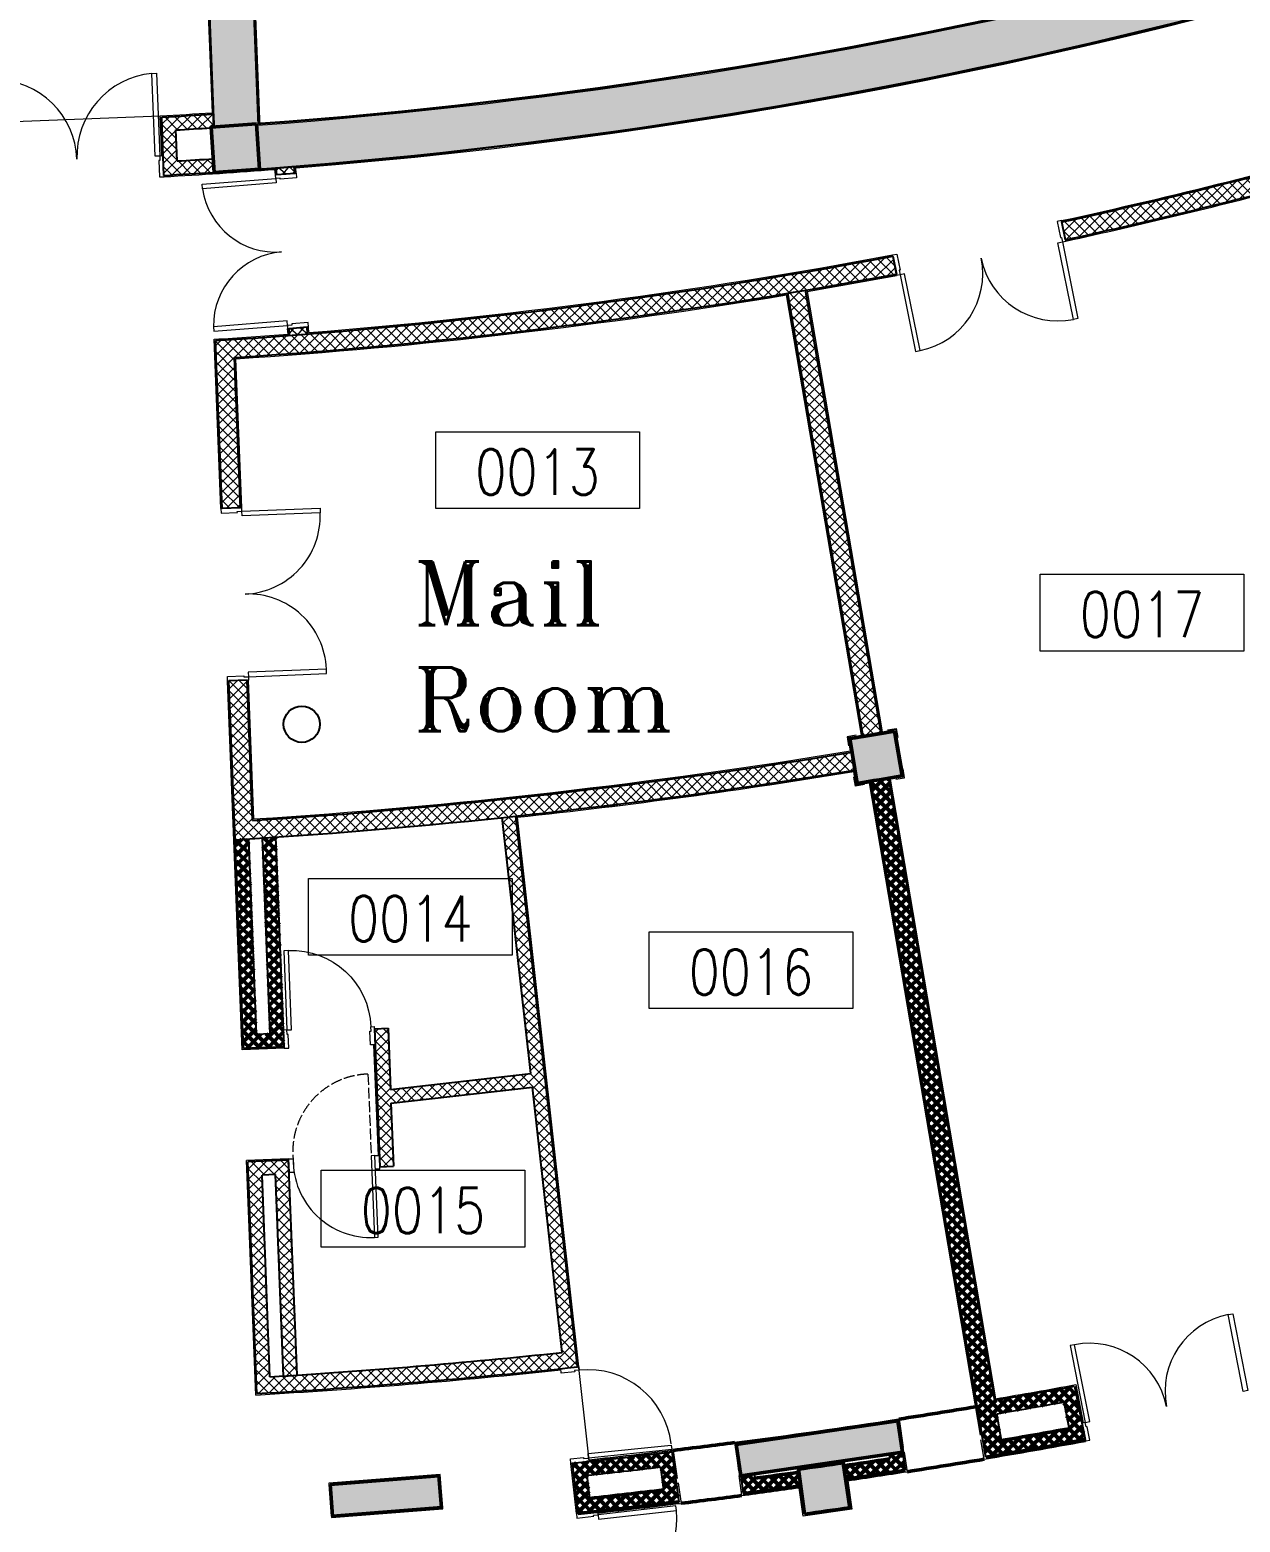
# Model space of a CAD drawing. Header units: inches. Extents: x 228171 to 360635, y 96017 to 200731.
# Drawn here: x 247543 to 260867, y 112272 to 128706 of the extents above; entities that cross this region are included whole.
import ezdxf
from ezdxf.enums import TextEntityAlignment as Align

# ---------------------------------------------------------------- set-up
doc = ezdxf.new("R2010")
doc.units = ezdxf.units.IN
doc.header["$MEASUREMENT"] = 0
doc.linetypes.add('Lower Floor$0$YRM-DASHED', pattern=[15, 12, -3])
for name, color, linetype, lineweight in [('COLUMN - Lower Floor$0$A-G250-M-Walls-Concrete', 251, 'Continuous', 30), ('COLUMN - Lower Floor$0$A-G26-M-Columns-Concrete', 251, 'Continuous', 50), ('COLUMN - Lower Floor$0$A-G262-H-Columns', 251, 'Continuous', 9), ('Lower Floor$0$A-G250-G-Walls-Low-Level', 251, 'Continuous', 15), ('Lower Floor$0$A-G250-M-Walls-Blockwork', 251, 'Continuous', 25), ('Lower Floor$0$A-G252-H-Internal-Walls', 251, 'Continuous', 9), ('Lower Floor$0$A-G312-M-Wall-Finish-Plaster', 7, 'Continuous', 15), ('Lower Floor$0$A-G322-M-Door', 251, 'Continuous', 15), ('Lower Floor$0$A-G331-M-Floor-Finish-Raised-Floor', 251, 'Continuous', 5), ('Lower Floor$0$A-G331-M-Floor-Finish-Screed', 251, 'Continuous', 5), ('Lower Floor$0$Z-Z001-S-Room-Name-Identification-250', 7, 'Continuous', 25)]:
    doc.layers.add(name, color=color, linetype=linetype, lineweight=lineweight)
doc.layers.add('Z-Z020-A-Xref', color=7, linetype='Continuous')
doc.styles.add('Lower Floor$0$Tag-RomanS', font='romans.shx', dxfattribs={"width": 0.8})
doc.styles.add('style1', font='romant.shx')
pattern_1 = [(45, (189220.6348981593, 257263.1440931406), (-56.1266007566822, 56.12660075668221), []), (135, (189220.6348981593, 257263.1440931406), (-56.12660075668221, -56.1266007566822), [])]
pattern_2 = [(139.7571235840375, (250604.2178112001, 125357.1162238646), (-51.27855838052901, -60.58795322021266), []), (229.7571235840375, (250604.2178112001, 125357.1162238646), (60.58795322021266, -51.27855838052901), [])]

# ---------------------------------------------------------------- blocks, each defined once
blk = doc.blocks.new('COLUMN - Lower Floor')
at = {"layer": 'COLUMN - Lower Floor$0$A-G262-H-Columns'}
h = blk.add_hatch(color=256, dxfattribs=at)
edge = h.paths.add_edge_path()
edge.add_line((106571.4027449501, -125799.3185053534), (106234.0683205308, -125430.2583901323))
edge.add_arc((102341.0462987949, -121096.8717561632), 5825.277691336474, 311.9358469682542, 312.9210573471135)
edge.add_line((106308.0024286237, -125362.6799146715), (96627.08900819754, -114771.3380799699))
edge.add_arc((56495.3209119322, -70488.6315864771), 59762.16951317318, 273.69945726336533, 312.18484493445754, ccw=False)
edge.add_line((60351.34673700081, -130126.2704545414), (60317.03077675416, -129627.4494296513))
edge.add_arc((60383.57363976126, -130250.0620803192), 626.1584986158333, 93.14673319082681, 96.10043358758338, ccw=False)
edge.add_line((60349.20176513685, -129624.8476853924), (59990.61784737064, -120498.2998416004))
edge.add_arc((56500.0000001071, -70500.00000211783), 50119.99999794934, 273.9936094258472, 274.5655538404867)
edge.add_line((60489.53433304247, -120460.9649207498), (60846.28680035006, -129540.921543872))
edge.add_line((60846.28680035006, -129540.921543872), (60848.22570328874, -129590.2699189861))
edge.add_line((60848.22570328874, -129590.2699189861), (60865.68262515709, -129588.9564758671))
edge.add_arc((56510.70640131131, -70524.85277099216), 59224.43891140279, 274.2169614198618, 312.4371350071279)
edge.add_arc((46192.77479933143, -59289.52994008036), 74478.66135809133, 312.4628601116419, 312.7308167146163)
edge.add_line((96730.63152723186, -113997.8111691909), (97070.11628814542, -114364.8659122147))
edge.add_arc((25113.18461643915, -36539.56229705857), 105993.2917613084, 312.70160766514755, 312.75633564998884, ccw=False)
edge.add_line((96995.74602546776, -114433.5624747043), (106677.3316523645, -125025.6397326253))
edge.add_arc((56499.9999999864, -70500.00000007491), 74099.9999999772, 312.6218763195522, 314.9619633340324)
edge.add_line((108861.8166622479, -122931.3852175602), (109231.813393814, -123268.511976396))
edge.add_arc((56500.00000002368, -70500.00000011356), 74599.99999992352, 312.1596275781986, 314.98006950406335, ccw=False)
edge.add_line((106571.4027449501, -125799.3185053534), (106571.4027449499, -125799.3185053533))
edge.add_line((106571.4027449499, -125799.3185053533), (106571.4027449501, -125799.3185053534))
for points in [[(60815.8518016442, -129593.1334694047), (60317.03077675416, -129627.4494296513), (60351.34673700081, -130126.2704545414), (60850.16776189085, -130091.9544942947)], [(66097.79471531732, -144135.6234814198), (66148.4010403703, -144481.9455856301), (67929.48614773742, -144221.6844853575), (67878.87982268442, -143875.3623811472)], [(61629.07783231216, -144575.0636894658), (61656.07515993267, -144924.0209136371), (62852.49992852005, -144831.4586475097), (62825.50260089954, -144482.5014233383)]]:
    blk.add_hatch(color=256, dxfattribs=at).paths.add_polyline_path(points)
h = blk.add_hatch(color=256, dxfattribs=at)
edge = h.paths.add_edge_path()
edge.add_line((67840.95586040628, -136279.5316106324), (67925.90687729612, -136772.2620894232))
edge.add_arc((56499.99510554934, -70500.01269166489), 67250.00000040456, 279.3529402721285, 279.782123144529, ccw=False)
edge.add_line((67429.16846337271, -136855.9895872623), (67347.91066889116, -136362.636599194))
edge.add_arc((56499.99510530059, -70500.01269026076), 66750.00000183053, 279.3529402721432, 279.7821231445346)
h = blk.add_hatch(color=256, dxfattribs=at)
edge = h.paths.add_edge_path()
edge.add_line((66851.46433423061, -144903.3707982723), (66782.5622012039, -144408.1410575748))
edge.add_arc((56500.00000033317, -70500.00000254197), 74619.99999748995, 277.9205044496069, 278.3044216691076)
edge.add_line((67277.55799522772, -144337.5828671786), (67349.77025922833, -144832.3407766093))
edge.add_arc((56499.99999989989, -70499.99999956558), 75120.00000049768, 277.92050647299794, 278.3044185716512, ccw=False)
at = {"layer": 'COLUMN - Lower Floor$0$A-G250-M-Walls-Concrete'}
blk.add_lwpolyline([(106571.4027449501, -125799.3185053534), (106234.0683205308, -125430.2583901323, 0.004298817714164418), (106308.0024286237, -125362.6799146715), (96627.08900819754, -114771.3380799699, -0.1695205963096173), (60351.34673700081, -130126.2704545414), (60317.03077675416, -129627.4494296513, -0.0128886628671375), (60349.20176513685, -129624.8476853924), (59990.61784737064, -120498.2998416004, 0.002495583474221951), (60489.53433304247, -120460.9649207498), (60846.28680035006, -129540.921543872), (60848.22570328874, -129590.2699189861), (60865.68262515709, -129588.9564758671, 0.1683303593735006), (96474.22419993022, -114233.5636823191, 0.001169181776341897), (96730.63152723186, -113997.8111691909), (97070.11628814542, -114364.8659122147, -0.0002387958866543937), (96995.74602546776, -114433.5624747043), (106677.3316523645, -125025.6397326253, 0.01021091064662063), (108861.8166622479, -122931.3852175602), (109231.813393814, -123268.511976396, -0.0123071208023742), (106571.4027449501, -125799.3185053534), (106571.4027449499, -125799.3185053533)], format="xyb", close=True, dxfattribs=at)
at = {"layer": 'COLUMN - Lower Floor$0$A-G26-M-Columns-Concrete'}
for points in [[(60815.8518016442, -129593.1334694047), (60317.03077675416, -129627.4494296513), (60351.34673700081, -130126.2704545414), (60850.16776189085, -130091.9544942947)], [(66097.79471531732, -144135.6234814198), (66148.4010403703, -144481.9455856301), (67929.48614773742, -144221.6844853575), (67878.87982268442, -143875.3623811472)], [(61629.07783231216, -144575.0636894658), (61656.07515993267, -144924.0209136371), (62852.49992852005, -144831.4586475097), (62825.50260089954, -144482.5014233383)]]:
    blk.add_lwpolyline(points, close=True, dxfattribs=at)
for points in [[(67840.95586040628, -136279.5316106324), (67925.90687729612, -136772.2620894232, -0.001872665743203786), (67429.16846337271, -136855.9895872623), (67347.91066889116, -136362.636599194, 0.00187266574316401)], [(66851.46433423061, -144903.3707982723), (66782.5622012039, -144408.1410575748, 0.001675156450757713), (67277.55799522772, -144337.5828671786), (67349.77025922833, -144832.3407766093, -0.001675134106782758), (66851.46433423061, -144903.3707982723)]]:
    blk.add_lwpolyline(points, format="xyb", close=True, dxfattribs=at)
blk = doc.blocks.new('Lower Floor$0$wc04a')
at = {"layer": 'Lower Floor$0$A-G322-M-Door', "linetype": 'Lower Floor$0$YRM-DASHED', "ltscale": 10}
blk.add_line((67209.99970950522, -41065.24973039499, -5.483512693073795e-09), (68109.99970720151, -41065.24973578751, -1.952905290766751e-09), dxfattribs=at)
at = {"layer": 'Lower Floor$0$A-G322-M-Door'}
for p, q in [((68109.99970943035, -41025.00030174047, 1.367513540865698e-09), (68109.99970943721, -40975.00015096103, -3.088422775261136e-09)), ((68259.99970943779, -40975.00015096275, -3.080686771555891e-09), (68109.99971167168, -40975.00015090565, -1.315628565007257e-08)), ((68259.99970943779, -40975.00015096275, -3.080686771555891e-09), (68259.99970944317, -41025.00015096275, -3.080686771555764e-09)), ((68109.99970943037, -41925.00015104422, -2.03616184691354e-08), (68259.99970943038, -41925.00015104422, -2.035805345944693e-08)), ((68109.99970943577, -41975.00015104422, -1.909200968415196e-08), (68109.99970943037, -41925.00015116063, -2.036161846913329e-08)), ((68109.99970943577, -41975.00015104422, -1.909200968415196e-08), (68259.99970943577, -41975.00015104422, -2.03580534594468e-08)), ((68259.99970943038, -41925.00015104422, -2.035805345944693e-08), (68259.99970943577, -41975.00015104422, -2.03580534594468e-08))]:
    blk.add_line(p, q, dxfattribs=at)
blk.add_lwpolyline([(68109.99970941339, -41025.00015096273), (68109.99970941339, -41065.00015094178), (69009.99970940757, -41065.00015094178), (69009.99970940757, -41025.00015096273)], close=True, dxfattribs=at)
at = {"layer": 'Lower Floor$0$A-G322-M-Door', "linetype": 'Lower Floor$0$YRM-DASHED', "ltscale": 10}
blk.add_arc((68062.56683279375, -41073.95856008143, -5.483512693073795e-09), 852.6116017431115, 179.4147536093943, 273.1891511886437, dxfattribs=at)
at = {"layer": 'Lower Floor$0$A-G322-M-Door'}
blk.add_arc((68157.43258610019, -41073.70897551998, -3.530607402307044e-09), 852.6116017431115, 266.810848467313, 0.5852460472075166, dxfattribs=at)
blk = doc.blocks.new('Lower Floor$0$d03-1900')
at = {"layer": 'Lower Floor$0$A-G322-M-Door'}
for points in [[(-1861.643227200431, 214.9156569980187), (-1861.676579427964, 1076.328078806648), (-1811.676579429128, 1076.32842217305), (-1811.643227201566, 214.9160003644502)], [(-38.81838230314315, 214.9219159665008), (-38.79094567766879, 1076.334337983855), (-88.79094567766879, 1076.334337983833), (-88.81838230317226, 214.9219159665008)], [(-1849.743296457222, 164.8917463194593), (-1861.743272435502, 164.9157571758406), (-1861.643227200519, 214.915657085272), (-1899.643151131633, 214.9916914638525), (-1900.057156325696, -15.00831027895765), (-1850.057256416301, -15.10835551394121)], [(-50.71796960284701, 164.8979235018996), (-38.71799378970172, 164.9220167451131), (-38.81838230314315, 214.9219159664935), (-0.8184588949370664, 214.9982112367143), (-0.4029294333595317, -15.00000138321775), (-50.40282865474001, -15.10038989663008)]]:
    blk.add_lwpolyline(points, close=True, dxfattribs=at)
for centre, start, end in [((-1811.643227201566, 214.9160003644502), 0.0001967343776190539, 90.00221838241048), ((-88.81838230317226, 214.9219159665008), 89.99817508717878, 180.0001967343776)]:
    blk.add_arc(centre, 861.412422454267, start, end, dxfattribs=at)
blk = doc.blocks.new('Lower Floor$0$tag-roomname')
at = {"linetype": 'Continuous', "lineweight": 15}
blk.add_lwpolyline([(-4.480379180775458, 3.381071274340343), (4.480379180775799, 3.381071274340343), (4.480379180775799, -4.547473508864641e-13), (-4.480379180775458, -4.547473508864641e-13)], close=True, dxfattribs=at)
at = {"lineweight": 25, "ltscale": 0.01, "style": 'Lower Floor$0$Tag-RomanS', "width": 0.8}
blk.add_attdef('ROOM_NO_2', text='', height=2, dxfattribs=at).set_placement((-6.622258297284134e-12, 1.611682818592612), align=Align.MIDDLE_CENTER)
at = {"linetype": 'ByBlock', "lineweight": 35, "ltscale": 0.01, "style": 'Lower Floor$0$Tag-RomanS', "width": 0.8, "flags": 1}
for tag, p in [('ROOM_NAME_1', (-5.911715561524034e-12, -2.2875250534305)), ('ROOM_NAME_2', (-5.911715561524034e-12, -5.744039249906791))]:
    blk.add_attdef(tag, text='', height=2.499999, dxfattribs=at).set_placement(p, align=Align.MIDDLE_CENTER)
blk = doc.blocks.new('Lower Floor$0$Door6-wc areas')
at = {"layer": 'Lower Floor$0$A-G322-M-Door'}
for points in [[(912.0000000000582, 974.0000000000582), (962.0000000000509, 974.0000000000291), (962.0000000000582, 100), (912.0000000000582, 99.9999999999709)], [(50.00000000001455, 49.9999999999709), (38.00000000002183, 49.9999999999709), (37.99999999999272, 99.9999999999709), (7.275957614183426e-12, 99.99999999994179), (8.003553375601768e-11, -100), (50.00000000008731, -99.9999999999709)], [(950.0000000000437, 50.0000000000291), (962.0000000000437, 50.0000000000291), (962.0000000000582, 100), (1000.000000000044, 100), (1000, -99.9999999999709), (949.9999999999854, -99.99999999991269)]]:
    blk.add_lwpolyline(points, close=True, dxfattribs=at)
blk.add_arc((912.0000000000582, 99.99999999994179), 874.000000000078, 90, 180, dxfattribs=at)
blk = doc.blocks.new('Lower Floor$0$d1900-230')
at = {"layer": 'Lower Floor$0$A-G322-M-Door'}
for points in [[(88, 230), (88.15891925520555, 1141.91894414062), (38.15891925520555, 1141.91894414062), (38, 230)], [(1811.999999999993, 230), (1811.841080744787, 1141.91894414062), (1861.841080744787, 1141.91894414062), (1861.999999999993, 230)]]:
    blk.add_lwpolyline(points, close=True, dxfattribs=at)
for points in [[(50, 180), (50, 0), (0, 0), (0, 230), (38, 230), (38, 180), (50, 180)], [(1850, 180), (1850, 0), (1900, 0), (1900, 230), (1862, 230), (1862, 180), (1850, 180)]]:
    blk.add_lwpolyline(points, dxfattribs=at)
for centre, start, end in [((37.67207797850278, 230.9884894573916), 359.9379211680512, 86.82771995228006), ((1862.32792202149, 230.9884894573916), 93.17228004771994, 180.0620788319488)]:
    blk.add_arc(centre, 912.3284575258356, start, end, dxfattribs=at)

msp = doc.modelspace()

# ---------------------------------------------------------------- hatches: boundary and pattern name
at = {"layer": 'Lower Floor$0$A-G252-H-Internal-Walls'}
h = msp.add_hatch(dxfattribs=at)
h.set_pattern_fill('ANSI37', color=256, scale=25, style=0)
h.set_pattern_definition(pattern_1)
h.paths.add_polyline_path([(249564.2799191119, 127779.7246457148, -0.002414638853464693), (248994.4310828259, 127745.3367444005), (249019.5703863127, 127103.7448896922, 0.002315545722080499), (249571.9816351763, 127136.8736386003), (249561.6867579798, 127286.5212413269, -0.001673493839989605), (249163.4794826917, 127262.1312491304), (249150.0869271386, 127603.9288872835, 0.001640550972317542), (249538.2144363217, 127627.7178000662), (249537.6656749134, 127635.6946634892), (249569.8366632961, 127638.2964077481)])
h = msp.add_hatch(dxfattribs=at)
h.set_pattern_fill('ANSI37', color=256, scale=25, style=0)
h.set_pattern_definition([(45, (189219.6681578352, 257262.8883332027), (-56.1266007566822, 56.12660075668221), []), (135, (189219.6681578352, 257262.8883332027), (-56.12660075668221, -56.1266007566822), [])])
h.paths.add_polyline_path([(261622.299577236, 127043.9127683568, 0.004103812291032212), (262600.4094211608, 127312.9909154902), (262542.4782765494, 127504.447948718, -0.01523146658504954), (258903.4099524489, 126590.1482478025), (258942.8476358748, 126394.0449363994, 0.01034567618950098), (261428.9515129809, 126992.7608024392), (262694.9474207324, 122207.4558623156), (262887.8653448816, 122258.4933688283)])
h = msp.add_hatch(dxfattribs=at)
h.set_pattern_fill('ANSI37', color=256, scale=25, style=0)
h.set_pattern_definition(pattern_2)
h.paths.add_polyline_path([(250255.2932002523, 127185.0100512627), (250261.2948152974, 127109.5263016657), (250460.6548570263, 127125.5135543511), (250454.6907877001, 127200.5250824505, -0.000836651458640864)])
h = msp.add_hatch(dxfattribs=at)
h.set_pattern_fill('ANSI37', color=256, scale=25, style=0)
h.set_pattern_definition(pattern_1)
h.paths.add_polyline_path([(256083.3387343563, 125838.2282347471, 0.004097880732871434), (257082.1480950779, 126016.477104434), (257042.3618088732, 126212.5042100228, -0.03046646143091863), (249587.9453671695, 125284.6482310841), (249660.6618192222, 123433.8473575278), (249860.5979014716, 123441.3416880521), (249795.4473183171, 125097.6337143326, 0.02478006640228287), (255886.113931346, 125805.0244574272), (256716.1582158124, 120924.9900289335), (256913.3766984273, 120958.2309647919)])
h = msp.add_hatch(dxfattribs=at)
h.set_pattern_fill('ANSI37', color=256, scale=25, style=0)
h.set_pattern_definition(pattern_2)
h.paths.add_polyline_path([(250396.0343787618, 125414.8745466089), (250401.8798459171, 125341.3547064146, 0.0008103970240743576), (250601.2764343403, 125356.8823025724), (250595.3944204907, 125430.8617992944)])
h = msp.add_hatch(dxfattribs=at)
h.set_pattern_fill('ANSI37', color=256, scale=25, style=0)
h.set_pattern_definition(pattern_1)
h.paths.add_polyline_path([(256625.4260774105, 120555.1600730868), (256592.9229596178, 120752.5012683141, -0.02482838113044913), (249995.7344120948, 119999.8667613743), (249935.1457693077, 121543.9270764478), (249735.2362258191, 121535.7117316978), (249803.9232579814, 119787.4885250946, 0.02559261852396804)])
at = {"layer": 'Lower Floor$0$A-G252-H-Internal-Walls', "lineweight": 50}
h = msp.add_hatch(dxfattribs=at)
h.set_pattern_fill('ANSI37', color=256, scale=25, style=0)
h.set_pattern_definition(pattern_1)
h.paths.add_polyline_path([(256997.2174861077, 120465.3103603117), (256799.9993769099, 120432.0672282953), (258066.113943692, 112988.2683940407, 0.003658035161939498), (259158.6476818414, 113180.7813963268), (259043.8124981965, 113769.1478155536, -0.002974591351301363), (258162.6041549566, 113613.7156036908)])
h.paths.add_polyline_path([(258187.7563912607, 113465.8394223467, 0.002475751443302628), (258924.7404654954, 113595.0987576263), (258982.1348925077, 113301.0117961572, -0.002496140045149785), (258238.1318472197, 113169.6697310872)], flags=16)
at = {"layer": 'Lower Floor$0$A-G252-H-Internal-Walls'}
h = msp.add_hatch(dxfattribs=at)
h.set_pattern_fill('ANSI37', color=256, scale=25, style=0)
h.set_pattern_definition(pattern_1)
h.paths.add_polyline_path([(252893.4872034816, 120047.6148238477, -0.000558875486895851), (252744.32675309, 120031.7466105654), (253059.6203550202, 117211.1019025846), (251512.4590210679, 117038.1591458908), (251486.036135509, 117710.6828664389), (251336.1517779601, 117704.7939478501), (251395.8250100751, 116185.9717893216), (251545.7093676243, 116191.8607079061), (251518.3631682921, 116887.8849054418), (253076.2836778241, 117062.0303301122), (253402.8526316452, 114140.5153188322, -0.01105036817562353), (250186.4547851233, 113871.9980125496), (250099.1151032973, 116094.9937011549), (250248.3156885837, 116100.8556653946), (250335.5212099586, 113881.2839341287, 0.0005136595941733487), (250485.2592399336, 113890.9198711263), (250392.3111310598, 116256.6288521528), (249943.3419083282, 116238.9892328217), (250043.5651466175, 113688.0774140793, 0.01189471695966037), (253571.5178871429, 113981.8358481019)])
at = {"layer": 'Lower Floor$0$A-G252-H-Internal-Walls', "lineweight": 50}
h = msp.add_hatch(dxfattribs=at)
h.set_pattern_fill('ANSI37', color=256, scale=25, style=0)
h.set_pattern_definition(pattern_1)
h.paths.add_polyline_path([(250252.4509032081, 119816.3419092929, -0.0005590743679284251), (250102.7267757969, 119806.374824078), (250187.4635298047, 117649.660693331), (250038.2638195251, 117643.7987634842), (249953.674694718, 119796.786453883, -0.0005590158565061508), (249803.9232579814, 119787.4885250946), (249894.2682923692, 117488.0255734139), (250343.2368094547, 117505.6651649764)])
h = msp.add_hatch(dxfattribs=at)
h.set_pattern_fill('ANSI37', color=256, scale=25, style=0)
h.set_pattern_definition(pattern_1)
h.paths.add_polyline_path([(254613.329157085, 113045.9889643056, -0.003629893921787064), (253514.0504828663, 112920.6842629778), (253575.7979275666, 112368.2861107381, 0.003697484906842873), (254689.7585411236, 112496.6213508431)])
h.paths.add_polyline_path([(254485.0516206244, 112879.4656486883), (254520.1626511161, 112627.0906849226, -0.002700217093087133), (253708.256527848, 112533.5705643487), (253679.8537094777, 112787.6647128968, 0.002653585839193446)], flags=16)
h = msp.add_hatch(dxfattribs=at)
h.set_pattern_fill('ANSI37', color=256, scale=25, style=0)
h.set_pattern_definition(pattern_1)
h.paths.add_polyline_path([(257178.9700480656, 112844.0327619288), (257150.1210458967, 113041.4596077831), (257001.6972869495, 113019.7711827603), (257009.0557952429, 112969.4135629693, -0.001691097489993028), (256502.9492001131, 112892.9736813811), (256524.6129065938, 112744.5461216407, 0.002182462149888937)])
h = msp.add_hatch(dxfattribs=at)
h.set_pattern_fill('ANSI37', color=256, scale=25, style=0)
h.set_pattern_definition(pattern_1)
h.paths.add_polyline_path([(256007.8474256521, 112821.5791083076, -0.001613485658296024), (255524.0462139901, 112755.0371838122), (255517.4649562129, 112802.8877009662), (255369.0359385296, 112781.1985075105), (255395.7975235881, 112586.6223750647, 0.002105678474801155), (256028.5180941553, 112673.0099805717)])

# ---------------------------------------------------------------- linework, layer by layer
at = {"layer": 'Lower Floor$0$A-G250-G-Walls-Low-Level', "lineweight": 50}
for centre, radius, start, end in [((245433.7509707614, 188692.449170672), 76186.38842194535, 278.8173212530622, 279.4607551060151), ((245433.7509707614, 188692.449170672), 76186.38842194535, 276.9302032786022, 277.4433921957526), ((241806.1834676383, 210197.2990228692), 98579.5567957822, 278.9848231199176, 279.4842326669913), ((196054.043432331, 575392.0590701911), 466614.4569944941, 277.2217848102358, 277.3042669330766)]:
    msp.add_arc(centre, radius, start, end, dxfattribs=at)
at = {"layer": 'Lower Floor$0$A-G250-M-Walls-Blockwork'}
for p, q in [((249019.5703863127, 127103.7448896922), (248994.2902665357, 127745.3289292402)), ((249564.2799191119, 127779.7246457148), (249569.8366632961, 127638.2964077481)), ((249163.4460158653, 127262.1293117244), (249149.9784502319, 127603.9225958622)), ((249569.8366632961, 127638.2964077481), (249537.6656749133, 127635.6946634892)), ((249537.6656749133, 127635.6946634892), (249538.2144363217, 127627.7178000662)), ((249571.981635166, 127136.8736385996), (249561.6823588742, 127286.5851872672)), ((249561.6867579798, 127286.5212413269), (249571.9816351763, 127136.8736386003)), ((250255.3208641041, 127184.662373461), (250454.6916844068, 127200.5140614405)), ((250261.2955503256, 127109.5173141264), (250255.3208641041, 127184.662373461)), ((250460.6555920544, 127125.5045668118), (250261.2955503256, 127109.5173141264)), ((250460.6555920544, 127125.5045668118), (250454.6916844068, 127200.5140614405)), ((258943.8143761989, 126394.3006963373), (258904.376692773, 126590.4040077404)), ((257042.3716316963, 126212.4382803361), (257082.1576526508, 126016.4113718722)), ((256716.1582158124, 120924.9900289336), (255886.113931346, 125805.0244574272)), ((256913.3766984273, 120958.2309647918), (256083.3387343563, 125838.2282347471)), ((250595.3951555188, 125430.8528117552), (250396.03511379, 125414.8655590697)), ((250401.9065084341, 125341.0196226389), (250396.03511379, 125414.8655590697)), ((250601.2773265718, 125356.8713378501), (250595.3951555188, 125430.8528117552)), ((249660.6618166914, 123433.8474219437), (249587.9479660394, 125284.5820838689)), ((249860.5979014716, 123441.3416880521), (249795.4506464274, 125097.5491053797)), ((249860.5979014716, 123441.3416880521), (249660.6448986955, 123433.846723285)), ((249894.2682923692, 117488.0255734139), (249735.2362256923, 121535.7117349254)), ((249935.1457677241, 121543.9270763827), (249735.2380122331, 121535.711805111)), ((249995.7344120951, 119999.866761366), (249935.1457693079, 121543.9270764413)), ((256592.9229596178, 120752.5012683141), (256625.4260774105, 120555.1600730868)), ((256799.9993769099, 120432.0672282953), (256997.2174861077, 120465.3103603117)), ((256997.2174861077, 120465.3103603117), (258162.6041549566, 113613.7156036908)), ((258066.113943692, 112988.2683940407), (256799.9993769099, 120432.0672282953)), ((253059.6203550202, 117211.1019025846), (252744.32675309, 120031.7466105654)), ((253571.5178871429, 113981.8358481019), (252893.4983946695, 120047.514705558)), ((250343.2368094547, 117505.6651649763), (250252.4509032081, 119816.3419092929)), ((250038.2638195251, 117643.7987634842), (249953.674694718, 119796.786453883)), ((250187.4635298047, 117649.660693331), (250102.7267757969, 119806.374824078)), ((251336.1517779601, 117704.7939478501), (251486.0695307739, 117710.6841785304)), ((251336.1517779601, 117704.7939478501), (251395.8250100751, 116185.9717893216)), ((251486.0361390212, 117710.6827770443), (251512.4590210679, 117038.1591458907)), ((250187.4635298047, 117649.660693331), (250038.2638195251, 117643.7987634842)), ((250343.2368094547, 117505.6651649763), (249894.2682923692, 117488.0255734139)), ((251512.4590210679, 117038.1591458907), (253059.6203550202, 117211.1019025846)), ((251518.3631682921, 116887.8849054418), (253076.2836778241, 117062.0303301122)), ((253402.8526316452, 114140.5153188322), (253076.2836778241, 117062.0303301122)), ((251518.3631682921, 116887.8849054419), (251545.7093676243, 116191.8607079061)), ((250392.3111310598, 116256.6288521528, -1.616898427501353e-08), (249943.3419083282, 116238.9892328217, -1.61655248941656e-08)), ((250043.5651466175, 113688.0774140793), (249943.3419083282, 116238.9892328217)), ((250485.2592399336, 113890.9198711263), (250392.3111310598, 116256.6288521528)), ((251395.8250100751, 116185.9717893216), (251545.7093676243, 116191.8607079061)), ((250248.3156885837, 116100.8556653946, -1.616876945429725e-08), (250099.1151032973, 116094.9937011549, -1.616667763574321e-08)), ((250186.4547851233, 113871.9980125496), (250099.1151032973, 116094.9937011549)), ((250335.5212099586, 113881.2839341287), (250248.3156885837, 116100.8556653946)), ((259044.796317424, 113769.3273949861), (259159.8929195233, 113181.0181541129)), ((258925.7219488065, 113595.2903052964), (258983.1188672089, 113301.1905780354)), ((258238.1318472197, 113169.6697310871), (258187.7563912608, 113465.8394223467)), ((253514.0504828663, 112920.6842629778), (253575.7979275666, 112368.2861107381)), ((254689.7585411236, 112496.6213508432), (254613.329157085, 113045.9889643056)), ((257150.1210458967, 113041.4596077831), (257001.6972869495, 113019.7711827603)), ((257001.6972869495, 113019.7711827603), (257008.7402161616, 112971.5732141864)), ((257150.1210458967, 113041.4596077831), (257178.9700480656, 112844.0327619288)), ((253708.256527848, 112533.5705643487), (253679.8537094777, 112787.6647128968)), ((254485.0516206245, 112879.4656486883), (254520.1626511161, 112627.0906849226)), ((255517.4649562129, 112802.8877009662), (255369.0359385296, 112781.1985075105)), ((255369.0359385296, 112781.1985075105), (255395.7975235881, 112586.6223750647)), ((255517.4649562129, 112802.8877009662), (255524.0462139901, 112755.0371838122)), ((256007.8474256521, 112821.5791083076), (256028.5180941553, 112673.0099805717)), ((256502.9492001131, 112892.9736813811), (256524.6129065938, 112744.5461216407))]:
    msp.add_line(p, q, dxfattribs=at)
at = {"layer": 'Lower Floor$0$A-G250-M-Walls-Blockwork', "lineweight": 50}
msp.add_line((256913.3766984273, 120958.2309647918), (256716.1582158124, 120924.9900289336), dxfattribs=at)
at = {"layer": 'Lower Floor$0$A-G250-M-Walls-Blockwork'}
for centre, radius, start, end in [((245719.0196802598, 186761.5724125889), 59107.05873497017, 273.176530085807, 273.7300601825791), ((245719.0196802598, 186761.5724125889), 59257.05873497017, 273.3192578520549, 273.6953491647213), ((245720.6348981302, 186763.1440930824), 61600.07871006279, 282.358127723105, 285.8486528131271), ((245719.0196802598, 186761.5724125889), 59599.05873497017, 273.3131583362912, 273.6967267423426), ((245719.0196802598, 186761.5724125889), 59749.05873497017, 273.1666429272891, 273.697325966073), ((245720.6348981302, 186763.1440930824), 61800.07871006279, 282.3549324631974, 284.7249750861685), ((245720.6348981302, 186763.1440930824), 61600.07871006279, 273.5994521203378, 280.5908393228183), ((245720.6348981302, 186763.1440930824), 61800.07871006279, 273.7805654773981, 280.5936945105651), ((245720.631647698, 186763.1313336721), 66899.99999997599, 273.663861903854, 279.3529388921828), ((245720.631647698, 186763.1313336721), 67099.99999997597, 273.4888228582946, 279.3529388957445), ((245720.545742109, 186764.1285985676), 73028.80969144704, 273.5059792458793, 276.0384340031061), ((245634.2783611707, 187974.0387671832), 74416.70420081208, 273.3968392050102, 276.1227789717953), ((245539.9991146225, 187752.0708081793), 75205.22502081346, 279.6623794803453, 280.3448655066601), ((245503.7928442141, 187950.2537374392), 75556.67347842387, 279.6642030534501, 280.2316023298619), ((245433.7509707521, 188692.4491707702), 76201.38842204408, 276.0870163304241, 276.9189230845602), ((245433.7509707477, 188692.4491707686), 76351.38842204292, 276.2001524632983, 276.8083081129075)]:
    msp.add_arc(centre, radius, start, end, dxfattribs=at)
at = {"layer": 'Lower Floor$0$A-G250-M-Walls-Blockwork', "lineweight": 50}
for centre, radius, start, end in [((245455.6984884684, 187750.2313706811), 75668.03008568543, 279.7254845634938, 280.2983137972914), ((245440.5559356076, 187833.0949762496), 75902.25807666351, 279.5750685734153, 280.4134511671859), ((245455.6984884684, 187750.2313706811), 75668.03008568543, 278.3949756586554, 278.7825462845851), ((245455.6984884684, 187750.2313706811), 75668.03008568543, 277.6464231820501, 278.0162065352224), ((245455.6984884684, 187750.2313706811), 75818.03008568543, 278.3947955839741, 278.8949782697389), ((245455.6984884684, 187750.2313706811), 75668.03008568543, 276.2612859251455, 276.880128593101), ((245455.6984884684, 187750.2313706811), 75818.03008568543, 277.5334325525839, 278.016017798156), ((245455.6984884684, 187750.2313706811), 75818.03008568543, 276.1481612795889, 276.9955585374371)]:
    msp.add_arc(centre, radius, start, end, dxfattribs=at)
at = {"layer": 'Lower Floor$0$A-G312-M-Wall-Finish-Plaster'}
for p, q in [((248716.2213334247, 161717.7725693409), (250054.503178402, 127656.308344324)), ((248216.6068171864, 161698.14261356), (249548.7175331263, 127793.7437270004)), ((258234.8848018622, 128322.7510971754), (258235.3145303318, 128320.8254997151)), ((248996.1170807886, 127317.9858850131), (248978.7206515898, 127759.4897788829)), ((248996.1170807886, 127317.9858850131), (249011.1055797598, 127318.573174926)), ((249019.5703863055, 127103.7448898744), (249020.1577523699, 127088.7544474062)), ((250246.3435471959, 127108.3182701749), (250241.5287887759, 127168.8746397883)), ((250261.2955503256, 127109.5173141264), (250246.3435471959, 127108.3182701749)), ((250475.6075951841, 127126.7036107632), (250460.6555920544, 127125.5045668118)), ((250475.6075951841, 127126.7036107632), (250470.8357170849, 127186.7206643123)), ((258904.376732674, 126590.4040164827), (258901.4225372927, 126605.1125683065)), ((258943.8143761989, 126394.3006963372), (258946.7722009334, 126379.5929555527)), ((257042.3716316963, 126212.4382803361), (257039.39107666, 126227.1409354934)), ((257082.1576526508, 126016.4113718722), (257085.1415908264, 126001.7094197395)), ((256698.7857680834, 120937.6716540123), (255873.8608028817, 125787.6083458801)), ((256100.666674964, 125825.808277975), (256925.5868086259, 120975.8999913015)), ((250396.03511379, 125414.8655590697), (250381.0831106603, 125413.6665151183)), ((250385.7466324823, 125355.0122844152), (250381.0831106603, 125413.6665151183)), ((250609.8054018336, 125432.0084106761), (250595.3951555188, 125430.8528117552)), ((250615.0531727813, 125372.8631890387), (250610.3464586546, 125432.060659701)), ((249645.672318909, 123433.2855611254), (249572.3842874614, 125298.6344442906)), ((249875.5112877562, 123441.900695935), (249811.0123699374, 125083.5464284624)), ((249660.6618166914, 123433.8474219437), (249645.672318909, 123433.2855611254)), ((249875.5112877562, 123441.900695935), (249860.5979014716, 123441.3416880521)), ((249735.2380122331, 121535.711805111), (249720.2506378902, 121535.0958943097)), ((249879.8687396721, 117472.4482539357), (249720.2506378902, 121535.0958943097)), ((249935.1457677241, 121543.9270763827), (249950.0570427145, 121544.5398598575)), ((250010.1191809398, 120015.8203638738), (249950.0570427145, 121544.5398598575)), ((256925.5868086259, 120975.8999913015), (257073.8336696728, 121000.8876676923)), ((257073.8336696728, 121000.8876676923), (257163.8748080292, 120478.6336107366)), ((256551.3163566295, 120912.8150202535), (256698.7857680834, 120937.6716540123)), ((256575.6846361413, 120764.8641241218), (256551.3163566295, 120912.8150202535)), ((257163.8748080292, 120478.6336107366), (257014.5383513659, 120453.042740321)), ((257014.5383513659, 120453.042740321), (258174.8762947757, 113631.0199428109)), ((253586.4460741604, 113983.3699996763), (252910.0675451038, 120034.3126982889)), ((251328.0334275245, 117529.3454507015), (251343.0218636306, 117529.9343336209)), ((251328.0334275245, 117529.3454507015), (251375.9309441542, 116310.2425629052)), ((250343.7927898894, 117490.6754723258), (249879.8687396721, 117472.4482539357)), ((250343.7927898894, 117490.6754723259), (250343.2368094547, 117505.6651649763)), ((250391.7222475859, 116271.6173023698, -1.619233347987972e-08), (249927.7645888498, 116253.3887855173, -1.566818000136531e-08)), ((250029.1773199691, 113672.2016397125), (249927.7645888498, 116253.3887855173)), ((250392.3111310598, 116256.6288521529), (250391.7222475859, 116271.6173023698, 2.829571212921564e-08)), ((251375.9309441542, 116310.2425629052), (251390.9531070175, 116310.8327686822, 5.582986761212687e-09)), ((253389.3211777851, 113950.0427036617), (253388.0283851323, 113962.3827616728)), ((253571.5001748195, 113981.8339812369), (253586.4460741604, 113983.3699996763)), ((259056.6796626352, 113786.7459435957), (259138.9076102907, 113365.4450705809)), ((257111.9497853036, 113406.4248817805), (257157.7038157062, 113093.3092372729)), ((259138.9076102907, 113365.4450705809), (259124.3681998272, 113362.6005857002)), ((255303.4376834955, 113148.0578171637), (255346.1663281098, 112837.3895815001)), ((258049.7456981172, 112965.2276456129), (258013.2930803753, 113179.5415478235)), ((259159.8929195233, 113181.0181541129), (259163.7579473225, 113161.3856016933)), ((253560.882576726, 112366.6792840287), (253499.1344790679, 112919.0970728727)), ((254626.4120899475, 113062.688082015), (254669.4850154842, 112752.0368625994)), ((257169.8814164343, 113044.5530332645), (257201.6220993453, 112827.3371006065)), ((255348.0261448159, 112787.1715051513), (255378.6946694536, 112564.1890884232)), ((254681.2977424428, 112703.2469918654), (254712.3561661477, 112479.2469482917)), ((256054.8140103682, 112338.8756190239), (256011.4706806563, 112650.414588588)), ((256547.2867579444, 112727.6782487182), (256593.1033450881, 112413.7687045957)), ((256593.1033450881, 112413.7687045957), (256054.8140103682, 112338.8756190239)), ((253575.7979275666, 112368.286110738), (253560.8825597427, 112366.6794359635)), ((253796.6064426617, 112372.2766241042), (253794.471957975, 112392.1543519347))]:
    msp.add_line(p, q, dxfattribs=at)
for points in [[(256983.4234354288, 120995.7896735814), (257082.0324737319, 121012.4106712938), (257098.6534714442, 120913.8016329908)], [(256639.1420393985, 120937.7594930393), (256540.5330010955, 120921.138495327), (256557.1539988078, 120822.5294570239)], [(258009.837805436, 113229.6743808753), (256787.6565138531, 120415.1786884784), (256637.4496529754, 120389.8606452849), (256613.0629491312, 120537.9234039092)], [(256730.5501202685, 120395.4537239319), (256631.9410819655, 120378.8327262195), (256615.3200842532, 120477.4417645225)], [(257074.8315162988, 120453.4839044741), (257173.4405546019, 120470.1049021864), (257156.8195568896, 120568.7139404894)]]:
    msp.add_lwpolyline(points, dxfattribs=at)
msp.add_lwpolyline([(252059.9357803396, 112796.7550077362), (250833.6003925375, 112701.8786849556), (250862.9117768112, 112323.0108415696), (252089.2471646132, 112417.8871643502)], close=True, dxfattribs=at)
for centre, radius, start, end in [((245719.0196802598, 186761.5724125889), 59264.05873497017, 274.1952409642775, 312.7675649777595), ((245719.0196802598, 186761.5724125889), 59764.05873497017, 274.5603777396617, 301.3920129674539), ((245719.0196802598, 186761.5724125889), 59092.05873497017, 273.1622177845571, 273.7158871252844), ((245720.6348981302, 186763.1440930824), 61585.07871006279, 282.3583717026256, 285.8484126027822), ((245719.0196802598, 186761.5724125889), 59764.05873497017, 273.1664112993545, 274.3398763873496), ((245720.6348981302, 186763.1440930824), 61815.07871006279, 282.3546936525202, 284.7110944383099), ((245720.6348981302, 186763.1440930824), 61585.07871006279, 274.5583372368223, 280.5906276514125), ((245720.6348981302, 186763.1440930824), 61815.07871006279, 279.666946570571, 280.5939079044157), ((245720.6348981302, 186763.1440930824), 61815.07871006279, 273.7941023233932, 279.4537614635778), ((245720.6348981302, 186763.1440930824), 61585.07871006279, 273.5858217647508, 274.3443559400696), ((245720.6316477028, 186763.1313336247), 66884.9999999284, 273.6770324798728, 279.3400894231118), ((245720.631647698, 186763.1313336721), 67114.99999997597, 276.1493888277526, 279.3401334626579), ((245720.545742109, 186764.1285985676), 73218.80969144704, 273.3735744296546, 276.0122370054912), ((245536.7842675155, 187769.0953972506), 75207.55016737149, 279.6740464113917, 280.3562347660246), ((245433.7509707484, 188692.4491707686), 76186.38842204287, 277.4433921957526, 278.8173212530622), ((245455.6984884684, 187750.2313706811), 75838.03008568543, 279.5591116981223, 280.4137059548398), ((245433.7509707484, 188692.4491707686), 76186.38842204287, 276.2257929608913, 276.9300083260173), ((245455.6984884684, 187750.2313706811), 75838.03008568543, 278.4098816878905, 278.9099357568463), ((245455.6984884684, 187750.2313706811), 75838.03008568543, 277.5184008296976, 278.000883756545), ((245455.6984884684, 187750.2313706811), 75838.03008568543, 276.3143461546919, 277.010905297706)]:
    msp.add_arc(centre, radius, start, end, dxfattribs=at)
at = {"layer": 'Lower Floor$0$A-G322-M-Door'}
for points in [[(250253.3175875821, 127020.6040941976), (249443.8393332327, 126956.3698918426), (249439.8841366284, 127006.2132105505), (250249.3396324454, 127070.4456034042)], [(250300.1321983383, 127062.4384035185), (250299.1829511533, 127074.4008000084), (250249.3396324454, 127070.4456034042), (250246.34354363, 127108.318269889), (250475.6075951841, 127126.7036107632), (250479.5525867267, 127076.8685201655)], [(258887.9726374916, 126418.4236567675), (258899.7376143984, 126420.786984587), (258909.5739256335, 126371.8763375879), (258946.7722035538, 126379.5929561267), (258901.4225372927, 126605.1125683065), (258852.4773485783, 126594.8895732948)], [(257124.4256203575, 126061.1303364779), (257112.6702117732, 126058.7198657733), (257122.8408340058, 126009.0617674274), (257085.1284036919, 126001.7743931437), (257039.3744240712, 126227.2056114407), (257088.3788549273, 126237.150562913)], [(258909.5731626156, 126371.8761827411), (259080.9453507957, 125527.6825232785), (259031.9444834201, 125517.736921414), (258860.57229524, 126361.9305808766)], [(257122.840340041, 126009.0616751718), (257294.1529540491, 125164.8559242791), (257343.1538897232, 125174.8011896384), (257171.9751863641, 126018.2959976556)], [(250374.1076560387, 125501.3984782693), (249564.3937257313, 125437.1455376246), (249568.3489223356, 125387.3022189166), (250378.0705880768, 125451.5557330439)], [(250426.6984896755, 125467.4522048644), (250427.6477368605, 125455.4898083745), (250378.0705880768, 125451.5557330439), (250381.0831106603, 125413.6665151183), (250610.3464586546, 125432.060659701), (250606.3835298995, 125481.9033636357)], [(259182.8731927886, 113323.1407834691), (259171.0991872646, 113320.8228546697), (259161.4411506005, 113369.8812110201), (259124.1567997742, 113362.5411031554), (259162.788946389, 113166.3076779656), (259211.8473027392, 113175.9657146296)], [(254603.6376002326, 113120.374332985), (254608.7155117184, 113070.6328531624), (253693.6045028588, 112977.2127796966), (253688.3123553187, 113026.9323890054)], [(253804.1071472096, 112304.6836772167), (254660.7261964011, 112400.8491833101), (254655.148150804, 112450.5370631935), (253798.5291016125, 112354.3715571002)], [(253750.0961011369, 112337.1018013137), (253748.814897883, 112349.0332102088), (253798.5291016125, 112354.3715571002), (253794.471957975, 112392.1543519347), (253560.8825597431, 112366.6794359635), (253566.155601095, 112317.3311265531)]]:
    msp.add_lwpolyline(points, close=True, dxfattribs=at)
for points in [[(260902.0319549564, 113712.3271005605), (260735.6409122417, 114558.0478054486), (260784.7004179998, 114567.700001819), (260951.1790472998, 113722.0026065313), (260902.0319549564, 113712.3271005605)], [(259210.5905452209, 113379.545015139), (259044.1995025061, 114225.265720027), (258995.139996748, 114215.6135236565), (259161.4411506005, 113369.8812110201), (259210.5905452209, 113379.545015139)], [(253541.8450313696, 113928.5570342366), (253393.2318803237, 113913.301739644), (253388.0283851317, 113962.382761679), (253586.4460741604, 113983.3699996763), (253590.3678124369, 113945.5729008757), (253540.6263326139, 113940.4949893935), (253541.8450313696, 113928.5570342366)], [(253693.6045028588, 112977.2127796966), (253697.5150143536, 112940.4736105321), (253499.1344790679, 112919.0970728727), (253493.7637582432, 112968.8069659428), (253638.5327859863, 112983.6530926444), (253639.751484742, 112971.7151374869), (253693.6045028588, 112977.2127796966)]]:
    msp.add_lwpolyline(points, dxfattribs=at)
for centre, radius, start, end in [((250250.2380000011, 127073.3667979495), 814.841755069321, 188.2551956831861, 274.4578423015005), ((250379.1522504864, 125448.7916590115), 814.841755069321, 94.61628088556333, 180.8189275018965), ((257170.4641355865, 126019.9279815442), 862.5897319008224, 281.5486065808209, 11.44075973045642), ((258860.9121466053, 126362.9065417477), 862.3014248923316, 191.4976013296632, 281.4401389014648), ((260902.0319549564, 113712.3271005605), 861.9335761948312, 101.1304778788065, 191.1300814890745), ((259210.5905452209, 113379.545015139), 861.9335761948312, 11.13087426558812, 101.1304778788065), ((253687.2272963733, 113030.0040244349), 920.6781116957756, 6.493055951252663, 96.03948529129634), ((253804.3339800044, 112305.50610158), 861.6831967367383, 276.3965773793341, 6.352641787002519)]:
    msp.add_arc(centre, radius, start, end, dxfattribs=at)
at = {"layer": 'Lower Floor$0$A-G331-M-Floor-Finish-Raised-Floor'}
msp.add_lwpolyline([(254620.793084616, 113062.071705716, -0.003052256043532687), (253701.3499400147, 112955.9955437163), (252910.0659737554, 120034.3267557118, 0.01385053595763394), (256613.0629491312, 120537.9234039092), (256637.3985896703, 120390.1706738097), (256787.6565138531, 120415.1786884784), (257956.6606403069, 113542.3160091936, -0.00247387336951962), (257106.5881166694, 113405.8397838488, -0.005994968245700867), (255298.0760148613, 113147.4727192321, -0.002239212815003551), (254621.0504213133, 113062.1029840834)], format="xyb", dxfattribs=at)
at = {"layer": 'Lower Floor$0$A-G331-M-Floor-Finish-Screed'}
msp.add_line((247110.1696232599, 127685.8912284226), (248978.4371695706, 127759.0950019689), dxfattribs=at)
at = {"layer": 'Z-Z020-A-Xref', "color": 251}
msp.add_circle((250536.7033557828, 121059.3301516211), 200, dxfattribs=at)

# ---------------------------------------------------------------- block references
at = {"layer": 'Lower Floor$0$A-G322-M-Door'}
for name, p, rotation in [('Lower Floor$0$d1900-230', (247121.6298541345, 127013.9749615021), 2.255608295678388), ('Lower Floor$0$d03-1900', (249735.2566811034, 121535.2821776312), 272.2497503931018), ('Lower Floor$0$wc04a', (289660.443522056, 185976.9565410287, 4.292904156408419e-07), 272.2499452717152)]:
    msp.add_blockref(name, p, dxfattribs=dict(at, rotation=rotation))
at = {"layer": 'Lower Floor$0$A-G322-M-Door', "xscale": -1, "rotation": 2.249945271048501}
msp.add_blockref('Lower Floor$0$Door6-wc areas', (251339.0959775012, 117629.857240995), dxfattribs=at)
at = {"layer": 'Lower Floor$0$Z-Z001-S-Room-Name-Identification-250', "xscale": 250, "yscale": 250, "zscale": 250}
for p, values in [((253132.7821961493, 123434.0923339242), {'ROOM_NO_2': '0013'}), ((259786.7494987194, 121865.5668398011), {'ROOM_NO_2': '0017'}), ((251731.4593272064, 118515.4231161471), {'ROOM_NO_2': '0014'}), ((255481.7856268755, 117927.2679616094), {'ROOM_NO_2': '0016'}), ((251871.4557233211, 115301.4478170333), {'ROOM_NO_2': '0015'})]:
    msp.add_blockref('Lower Floor$0$tag-roomname', p, dxfattribs=at).add_auto_attribs(values)
at = {"layer": 'Z-Z020-A-Xref'}
msp.add_blockref('COLUMN - Lower Floor', (189220.6348981593, 257263.1440931406), dxfattribs=at)

# ---------------------------------------------------------------- texts
at = {"insert": (251766.0576716823, 122851.5602167209), "char_height": 700, "attachment_point": 1, "style": 'style1'}
msp.add_mtext_dynamic_manual_height_columns('Mail Room', width=3907.787455135025, gutter_width=12.5, heights=[0], dxfattribs=at)

doc.saveas('drawing.dxf')
